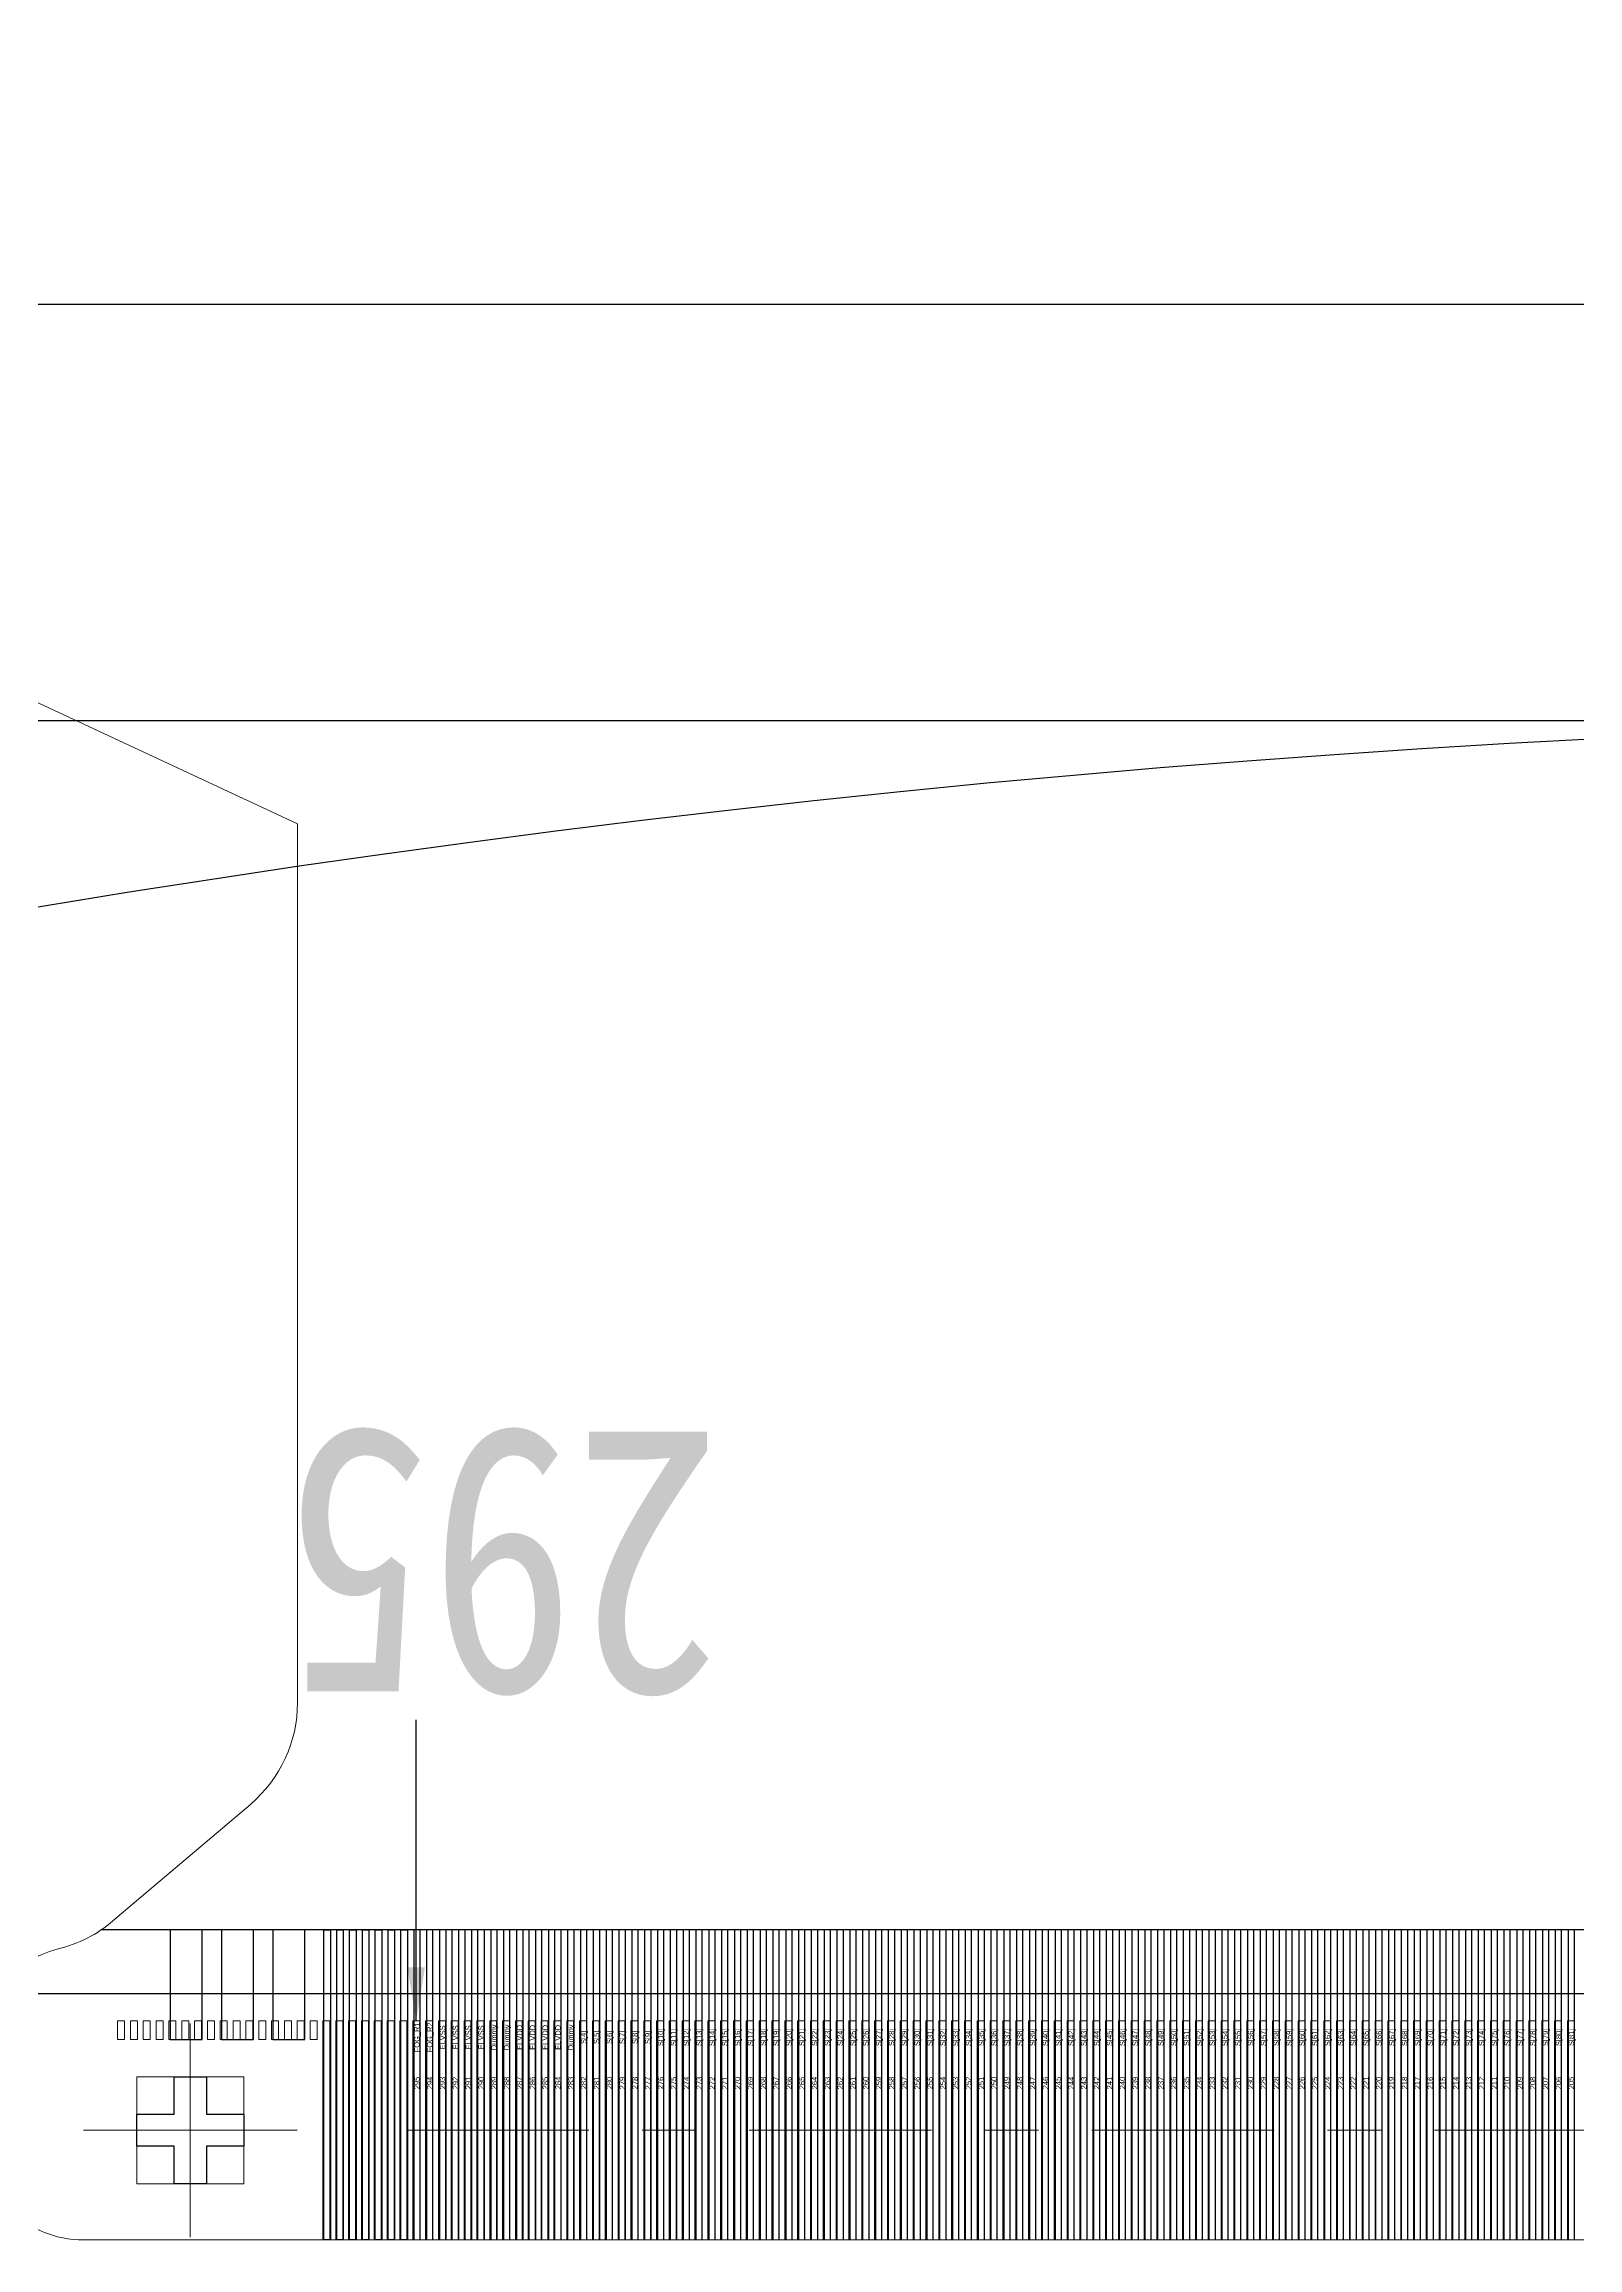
# Model space of a CAD drawing. Header units: inches. Extents: x 1586 to 1904, y -864 to -636.
# Drawn here: x 1638.84 to 1641.709, y -723.507 to -719.385 of the extents above; entities that cross this region are included whole.
import ezdxf
from ezdxf.enums import TextEntityAlignment as Align

# ---------------------------------------------------------------- set-up
doc = ezdxf.new("R2010")
doc.units = ezdxf.units.IN
doc.header["$LTSCALE"] = 0.909449
doc.header["$MEASUREMENT"] = 0
doc.header["$PDMODE"] = 3
doc.header["$PDSIZE"] = 0.3125
doc.linetypes.add('CENTER', pattern=[0.6, 0.375, -0.075, 0.075, -0.075])
doc.layers.get('0').update_dxf_attribs({"linetype": 'CONTINUOUS'})
doc.layers.get('Defpoints').update_dxf_attribs({"linetype": 'CONTINUOUS'})
for name, color, linetype in [('01 Copper', 3, 'CONTINUOUS'), ('06 Cutline', 4, 'CONTINUOUS'), ('07 Potting', 132, 'CONTINUOUS'), ('09 Center_line', 1, 'CONTINUOUS'), ('13 OL no.', 190, 'CONTINUOUS'), ('14 OL name', 220, 'CONTINUOUS'), ('DIM（标注）', 3, 'CONTINUOUS')]:
    doc.layers.add(name, color=color, linetype=linetype)
doc.layers.add('中心线', color=1, linetype='CENTER', lineweight=0)
doc.styles.add('CCN-1', font='', dxfattribs={"width": 0.85})
doc.styles.add('MBC_Arial_Font', font='arial.ttf')
doc.styles.get("Standard").update_dxf_attribs({"font": 'txt', "width": 0.8})
doc.styles.add('宋体', font='', dxfattribs={"width": 0.8})
doc.styles.get('CCN-1').set_extended_font_data('SimSun')
doc.styles.get('宋体').set_extended_font_data('SimSun')
doc.dimstyles.new('DIM-CCN', dxfattribs={"dimscale": 0.9, "dimtxt": 1.7, "dimasz": 1.8, "dimexe": 1.5, "dimexo": 0.5, "dimgap": 0.3, "dimtad": 1, "dimzin": 0, "dimdsep": 46, "dimtxsty": 'CCN-1', "dimblk": 'OPEN30', "dimcen": 0.05, "dimclrd": 256, "dimclre": 256, "dimclrt": 256, "dimadec": 0, "dimazin": 0, "dimtfac": 1, "dimtofl": 0, "dimtmove": 0, "dimatfit": 3, "dimldrblk": 'OPEN30', "dimfxl": 1, "dimtolj": 1, "dimtzin": 0, "dimlwd": -1, "dimlwe": -1, "dimarcsym": 0})
doc.dimstyles.new('ISO-25', dxfattribs={"dimtxt": 2.5, "dimasz": 2.5, "dimexe": 1.25, "dimexo": 0.625, "dimtad": 1, "dimtxsty": 'Standard', "dimcen": 2.5, "dimadec": 0, "dimazin": 0, "dimtfac": 1, "dimtmove": 0, "dimatfit": 3, "dimfxl": 1, "dimarcsym": 0})

# ---------------------------------------------------------------- blocks, each defined once
blk = doc.blocks.new('GVO3310')
at = {"color": 1}
blk.add_line((3755.7397, -505.9047), (3747.5082, -505.9047), dxfattribs=at)
at = {"layer": '01 Copper'}
for points in [[(3747.6967, -506.1097), (3747.6967, -505.9047), (3747.6367, -505.9047), (3747.6367, -506.1097)], [(3747.7927, -506.1097), (3747.7927, -505.9047), (3747.7327, -505.9047), (3747.7327, -506.1097)], [(3747.8886, -506.1097), (3747.8886, -505.9047), (3747.8287, -505.9047), (3747.8287, -506.1097)], [(3747.9246, -505.9047), (3747.9366, -505.9047), (3747.9366, -506.4847), (3747.9246, -506.4847)], [(3747.9486, -505.9047), (3747.9606, -505.9047), (3747.9606, -506.4847), (3747.9486, -506.4847)], [(3747.9726, -505.9047), (3747.9846, -505.9047), (3747.9846, -506.4847), (3747.9726, -506.4847)], [(3747.9966, -505.9047), (3748.0086, -505.9047), (3748.0086, -506.4847), (3747.9966, -506.4847)], [(3748.0206, -505.9047), (3748.0326, -505.9047), (3748.0326, -506.4847), (3748.0206, -506.4847)], [(3748.0446, -505.9047), (3748.0566, -505.9047), (3748.0566, -506.4847), (3748.0446, -506.4847)], [(3748.0686, -505.9047), (3748.0806, -505.9047), (3748.0806, -506.4847), (3748.0686, -506.4847)], [(3747.6446, -506.1797), (3747.7046, -506.1797), (3747.7046, -506.2497), (3747.7746, -506.2497), (3747.7746, -506.3097), (3747.7046, -506.3097), (3747.7046, -506.3797), (3747.6446, -506.3797), (3747.6446, -506.3097), (3747.5746, -506.3097), (3747.5746, -506.2497), (3747.6446, -506.2497)]]:
    blk.add_lwpolyline(points, close=True, dxfattribs=at)
for points in [[(3748.0925, -505.9047), (3748.0925, -506.4847)], [(3748.1045, -506.4847), (3748.1045, -505.9047)], [(3748.1165, -505.9047), (3748.1165, -506.4847)], [(3748.1285, -506.4847), (3748.1285, -505.9047)], [(3748.1405, -505.9047), (3748.1405, -506.4847)], [(3748.1525, -505.9047), (3748.1525, -506.4847)], [(3748.1645, -506.4847), (3748.1645, -505.9047)], [(3748.1765, -505.9047), (3748.1765, -506.4847)], [(3748.1885, -506.4847), (3748.1885, -505.9047)], [(3748.2005, -505.9047), (3748.2005, -506.4847)], [(3748.2125, -506.4847), (3748.2125, -505.9047)], [(3748.2245, -505.9047), (3748.2245, -506.4847)], [(3748.2365, -505.9047), (3748.2365, -506.4847)], [(3748.2485, -506.4847), (3748.2485, -505.9047)], [(3748.2605, -505.9047), (3748.2605, -506.4847)], [(3748.2725, -506.4847), (3748.2725, -505.9047)], [(3748.2845, -505.9047), (3748.2845, -506.4847)], [(3748.2965, -505.9047), (3748.2965, -506.4847)], [(3748.3085, -506.4847), (3748.3085, -505.9047)], [(3748.3205, -505.9047), (3748.3205, -506.4847)], [(3748.3324, -506.4847), (3748.3324, -505.9047)], [(3748.3444, -505.9047), (3748.3444, -506.4847)], [(3748.3564, -506.4847), (3748.3564, -505.9047)], [(3748.3684, -506.4847), (3748.3684, -505.9047)], [(3748.3804, -505.9047), (3748.3804, -506.4847)], [(3748.3924, -506.4847), (3748.3924, -505.9047)], [(3748.4044, -505.9047), (3748.4044, -506.4847)], [(3748.4164, -506.4847), (3748.4164, -505.9047)], [(3748.4284, -505.9047), (3748.4284, -506.4847)], [(3748.4404, -506.4847), (3748.4404, -505.9047)], [(3748.4524, -505.9047), (3748.4524, -506.4847)], [(3748.4644, -506.4847), (3748.4644, -505.9047)], [(3748.4764, -505.9047), (3748.4764, -506.4847)], [(3748.4884, -506.4847), (3748.4884, -505.9047)], [(3748.5004, -505.9047), (3748.5004, -506.4847)], [(3748.5124, -506.4847), (3748.5124, -505.9047)], [(3748.5244, -505.9047), (3748.5244, -506.4847)], [(3748.5364, -506.4847), (3748.5364, -505.9047)], [(3748.5484, -505.9047), (3748.5484, -506.4847)], [(3748.5604, -506.4847), (3748.5604, -505.9047)], [(3748.5724, -505.9047), (3748.5724, -506.4847)], [(3748.5844, -506.4847), (3748.5844, -505.9047)], [(3748.5963, -505.9047), (3748.5963, -506.4847)], [(3748.6083, -506.4847), (3748.6083, -505.9047)], [(3748.6203, -505.9047), (3748.6203, -506.4847)], [(3748.6323, -506.4847), (3748.6323, -505.9047)], [(3748.6443, -505.9047), (3748.6443, -506.4847)], [(3748.6563, -506.4847), (3748.6563, -505.9047)], [(3748.6683, -505.9047), (3748.6683, -506.4847)], [(3748.6803, -506.4847), (3748.6803, -505.9047)], [(3748.6923, -505.9047), (3748.6923, -506.4847)], [(3748.7043, -506.4847), (3748.7043, -505.9047)], [(3748.7163, -505.9047), (3748.7163, -506.4847)], [(3748.7283, -506.4847), (3748.7283, -505.9047)], [(3748.7403, -505.9047), (3748.7403, -506.4847)], [(3748.7523, -506.4847), (3748.7523, -505.9047)], [(3748.7643, -505.9047), (3748.7643, -506.4847)], [(3748.7763, -506.4847), (3748.7763, -505.9047)], [(3748.7883, -505.9047), (3748.7883, -506.4847)], [(3748.8003, -506.4847), (3748.8003, -505.9047)], [(3748.8123, -505.9047), (3748.8123, -506.4847)], [(3748.8243, -506.4847), (3748.8243, -505.9047)], [(3748.8362, -505.9047), (3748.8362, -506.4847)], [(3748.8482, -506.4847), (3748.8482, -505.9047)], [(3748.8602, -505.9047), (3748.8602, -506.4847)], [(3748.8722, -506.4847), (3748.8722, -505.9047)], [(3748.8842, -505.9047), (3748.8842, -506.4847)], [(3748.8962, -506.4847), (3748.8962, -505.9047)], [(3748.9082, -505.9047), (3748.9082, -506.4847)], [(3748.9202, -506.4847), (3748.9202, -505.9047)], [(3748.9322, -505.9047), (3748.9322, -506.4847)], [(3748.9442, -506.4847), (3748.9442, -505.9047)], [(3748.9562, -505.9047), (3748.9562, -506.4847)], [(3748.9682, -506.4847), (3748.9682, -505.9047)], [(3748.9802, -505.9047), (3748.9802, -506.4847)], [(3748.9922, -506.4847), (3748.9922, -505.9047)], [(3749.0042, -505.9047), (3749.0042, -506.4847)], [(3749.0162, -506.4847), (3749.0162, -505.9047)], [(3749.0282, -505.9047), (3749.0282, -506.4847)], [(3749.0402, -506.4847), (3749.0402, -505.9047)], [(3749.0522, -505.9047), (3749.0522, -506.4847)], [(3749.0642, -506.4847), (3749.0642, -505.9047)], [(3749.0762, -505.9047), (3749.0762, -506.4847)], [(3749.0882, -506.4847), (3749.0882, -505.9047)], [(3749.1001, -505.9047), (3749.1001, -506.4847)], [(3749.1121, -506.4847), (3749.1121, -505.9047)], [(3749.1241, -505.9047), (3749.1241, -506.4847)], [(3749.1361, -506.4847), (3749.1361, -505.9047)], [(3749.1481, -505.9047), (3749.1481, -506.4847)], [(3749.1601, -506.4847), (3749.1601, -505.9047)], [(3749.1721, -505.9047), (3749.1721, -506.4847)], [(3749.1841, -506.4847), (3749.1841, -505.9047)], [(3749.1961, -505.9047), (3749.1961, -506.4847)], [(3749.2081, -506.4847), (3749.2081, -505.9047)], [(3749.2201, -505.9047), (3749.2201, -506.4847)], [(3749.2321, -506.4847), (3749.2321, -505.9047)], [(3749.2441, -505.9047), (3749.2441, -506.4847)], [(3749.2561, -506.4847), (3749.2561, -505.9047)], [(3749.2681, -505.9047), (3749.2681, -506.4847)], [(3749.2801, -506.4847), (3749.2801, -505.9047)], [(3749.2921, -505.9047), (3749.2921, -506.4847)], [(3749.3041, -506.4847), (3749.3041, -505.9047)], [(3749.3161, -505.9047), (3749.3161, -506.4847)], [(3749.3281, -506.4847), (3749.3281, -505.9047)], [(3749.34, -505.9047), (3749.34, -506.4847)], [(3749.352, -506.4847), (3749.352, -505.9047)], [(3749.364, -505.9047), (3749.364, -506.4847)], [(3749.376, -506.4847), (3749.376, -505.9047)], [(3749.388, -505.9047), (3749.388, -506.4847)], [(3749.4, -506.4847), (3749.4, -505.9047)], [(3749.412, -505.9047), (3749.412, -506.4847)], [(3749.424, -506.4847), (3749.424, -505.9047)], [(3749.436, -505.9047), (3749.436, -506.4847)], [(3749.448, -506.4847), (3749.448, -505.9047)], [(3749.46, -505.9047), (3749.46, -506.4847)], [(3749.472, -506.4847), (3749.472, -505.9047)], [(3749.484, -505.9047), (3749.484, -506.4847)], [(3749.496, -506.4847), (3749.496, -505.9047)], [(3749.508, -505.9047), (3749.508, -506.4847)], [(3749.52, -506.4847), (3749.52, -505.9047)], [(3749.532, -505.9047), (3749.532, -506.4847)], [(3749.544, -506.4847), (3749.544, -505.9047)], [(3749.556, -505.9047), (3749.556, -506.4847)], [(3749.568, -506.4847), (3749.568, -505.9047)], [(3749.58, -505.9047), (3749.58, -506.4847)], [(3749.592, -506.4847), (3749.592, -505.9047)], [(3749.6039, -505.9047), (3749.6039, -506.4847)], [(3749.6159, -506.4847), (3749.6159, -505.9047)], [(3749.6279, -505.9047), (3749.6279, -506.4847)], [(3749.6399, -506.4847), (3749.6399, -505.9047)], [(3749.6519, -505.9047), (3749.6519, -506.4847)], [(3749.6639, -506.4847), (3749.6639, -505.9047)], [(3749.6759, -505.9047), (3749.6759, -506.4847)], [(3749.6879, -506.4847), (3749.6879, -505.9047)], [(3749.6999, -505.9047), (3749.6999, -506.4847)], [(3749.7119, -506.4847), (3749.7119, -505.9047)], [(3749.7239, -505.9047), (3749.7239, -506.4847)], [(3749.7359, -506.4847), (3749.7359, -505.9047)], [(3749.7479, -505.9047), (3749.7479, -506.4847)], [(3749.7599, -506.4847), (3749.7599, -505.9047)], [(3749.7719, -505.9047), (3749.7719, -506.4847)], [(3749.7839, -506.4847), (3749.7839, -505.9047)], [(3749.7959, -505.9047), (3749.7959, -506.4847)], [(3749.8079, -506.4847), (3749.8079, -505.9047)], [(3749.8199, -505.9047), (3749.8199, -506.4847)], [(3749.8319, -506.4847), (3749.8319, -505.9047)], [(3749.8438, -505.9047), (3749.8438, -506.4847)], [(3749.8558, -506.4847), (3749.8558, -505.9047)], [(3749.8678, -505.9047), (3749.8678, -506.4847)], [(3749.8798, -506.4847), (3749.8798, -505.9047)], [(3749.8918, -505.9047), (3749.8918, -506.4847)], [(3749.9038, -506.4847), (3749.9038, -505.9047)], [(3749.9158, -505.9047), (3749.9158, -506.4847)], [(3749.9278, -506.4847), (3749.9278, -505.9047)], [(3749.9398, -505.9047), (3749.9398, -506.4847)], [(3749.9518, -506.4847), (3749.9518, -505.9047)], [(3749.9638, -505.9047), (3749.9638, -506.4847)], [(3749.9758, -506.4847), (3749.9758, -505.9047)], [(3749.9878, -505.9047), (3749.9878, -506.4847)], [(3749.9998, -506.4847), (3749.9998, -505.9047)], [(3750.0118, -505.9047), (3750.0118, -506.4847)], [(3750.0238, -506.4847), (3750.0238, -505.9047)], [(3750.0358, -505.9047), (3750.0358, -506.4847)], [(3750.0478, -506.4847), (3750.0478, -505.9047)], [(3750.0598, -505.9047), (3750.0598, -506.4847)], [(3750.0718, -506.4847), (3750.0718, -505.9047)], [(3750.0837, -505.9047), (3750.0837, -506.4847)], [(3750.0957, -506.4847), (3750.0957, -505.9047)], [(3750.1077, -505.9047), (3750.1077, -506.4847)], [(3750.1197, -506.4847), (3750.1197, -505.9047)], [(3750.1317, -505.9047), (3750.1317, -506.4847)], [(3750.1437, -506.4847), (3750.1437, -505.9047)], [(3750.1557, -505.9047), (3750.1557, -506.4847)], [(3750.1677, -506.4847), (3750.1677, -505.9047)], [(3750.1797, -505.9047), (3750.1797, -506.4847)], [(3750.1917, -506.4847), (3750.1917, -505.9047)], [(3750.2037, -505.9047), (3750.2037, -506.4847)], [(3750.2157, -506.4847), (3750.2157, -505.9047)], [(3750.2277, -505.9047), (3750.2277, -506.4847)], [(3750.2397, -506.4847), (3750.2397, -505.9047)], [(3750.2517, -505.9047), (3750.2517, -506.4847)], [(3750.2637, -506.4847), (3750.2637, -505.9047)]]:
    blk.add_lwpolyline(points, dxfattribs=at)
at = {"layer": '06 Cutline', "lineweight": 0}
for points in [[(3757.7364, -502.7353), (3755.3751, -503.8364), (3755.3751, -505.492, 0.226485), (3755.468, -505.6864), (3755.7212, -505.8911, 0.112553), (3755.821, -505.94, -0.347906), (3755.9751, -506.1347), (3755.9751, -506.2847, -0.414214), (3755.7751, -506.4847), (3747.4751, -506.4847, -0.414214), (3747.2751, -506.2847)], [(3747.2751, -506.1347, -0.345535), (3747.4276, -505.9404, 0.116429), (3747.5299, -505.8882), (3747.7869, -505.6702, 0.220246), (3747.8751, -505.4795), (3747.8751, -503.8364), (3745.5138, -502.7353, -0.291473)]]:
    blk.add_lwpolyline(points, format="xyb", dxfattribs=at)
at = {"layer": '07 Potting'}
blk.add_lwpolyline([(3746.9251, -499.4948), (3756.3251, -499.4948, -0.414214), (3756.5251, -499.6948), (3756.5251, -502.6648, -0.414214), (3756.3251, -502.8648), (3746.9251, -502.8648, -0.414214), (3746.7251, -502.6648), (3746.7251, -499.6948, -0.414214)], format="xyb", close=True, dxfattribs=at)
at = {"layer": '09 Center_line', "linetype": 'Continuous', "lineweight": 0, "ltscale": 0.1}
for p, q in [((3747.6746, -506.4174), (3747.6746, -506.142)), ((3747.5529, -506.2797), (3747.7964, -506.2797))]:
    blk.add_line(p, q, dxfattribs=at)
at = {"layer": '13 OL no.', "style": 'MBC_Arial_Font'}
for s, p in [('295', (3748.0985, -506.1913)), ('294', (3748.1225, -506.1913)), ('293', (3748.1465, -506.1913)), ('292', (3748.1705, -506.1913)), ('291', (3748.1945, -506.1913)), ('290', (3748.2185, -506.1913)), ('289', (3748.2425, -506.1913)), ('288', (3748.2665, -506.1913)), ('287', (3748.2905, -506.1913)), ('286', (3748.3145, -506.1913)), ('285', (3748.3384, -506.1913)), ('284', (3748.3624, -506.1913)), ('283', (3748.3864, -506.1913)), ('282', (3748.4104, -506.1913)), ('281', (3748.4344, -506.1913)), ('280', (3748.4584, -506.1913)), ('279', (3748.4824, -506.1913)), ('278', (3748.5064, -506.1913)), ('277', (3748.5304, -506.1913)), ('276', (3748.5544, -506.1913)), ('275', (3748.5784, -506.1913)), ('274', (3748.6023, -506.1913)), ('273', (3748.6263, -506.1913)), ('272', (3748.6503, -506.1913)), ('271', (3748.6743, -506.1913)), ('270', (3748.6983, -506.1913)), ('269', (3748.7223, -506.1913)), ('268', (3748.7463, -506.1913)), ('267', (3748.7703, -506.1913)), ('266', (3748.7943, -506.1913)), ('265', (3748.8183, -506.1913)), ('264', (3748.8422, -506.1913)), ('263', (3748.8662, -506.1913)), ('262', (3748.8902, -506.1913)), ('261', (3748.9142, -506.1913)), ('260', (3748.9382, -506.1913)), ('259', (3748.9622, -506.1913)), ('258', (3748.9862, -506.1913)), ('257', (3749.0102, -506.1913)), ('256', (3749.0342, -506.1913)), ('255', (3749.0582, -506.1913)), ('254', (3749.0822, -506.1913)), ('253', (3749.1061, -506.1913)), ('252', (3749.1301, -506.1913)), ('251', (3749.1541, -506.1913)), ('250', (3749.1781, -506.1913)), ('249', (3749.2021, -506.1913)), ('248', (3749.2261, -506.1913)), ('247', (3749.2501, -506.1913)), ('246', (3749.2741, -506.1913)), ('245', (3749.2981, -506.1913)), ('244', (3749.3221, -506.1913)), ('243', (3749.346, -506.1913)), ('242', (3749.37, -506.1913)), ('241', (3749.394, -506.1913)), ('240', (3749.418, -506.1913)), ('239', (3749.442, -506.1913)), ('238', (3749.466, -506.1913)), ('237', (3749.49, -506.1913)), ('236', (3749.514, -506.1913)), ('235', (3749.538, -506.1913)), ('234', (3749.562, -506.1913)), ('233', (3749.586, -506.1913)), ('232', (3749.6099, -506.1913)), ('231', (3749.6339, -506.1913)), ('230', (3749.6579, -506.1913)), ('229', (3749.6819, -506.1913)), ('228', (3749.7059, -506.1913)), ('227', (3749.7299, -506.1913)), ('226', (3749.7539, -506.1913)), ('225', (3749.7779, -506.1913)), ('224', (3749.8019, -506.1913)), ('223', (3749.8259, -506.1913)), ('222', (3749.8498, -506.1913)), ('221', (3749.8738, -506.1913)), ('220', (3749.8978, -506.1913)), ('219', (3749.9218, -506.1913)), ('218', (3749.9458, -506.1913)), ('217', (3749.9698, -506.1913)), ('216', (3749.9938, -506.1913)), ('215', (3750.0178, -506.1913)), ('214', (3750.0418, -506.1913)), ('213', (3750.0658, -506.1913)), ('212', (3750.0897, -506.1913)), ('211', (3750.1137, -506.1913)), ('210', (3750.1377, -506.1913)), ('209', (3750.1617, -506.1913)), ('208', (3750.1857, -506.1913)), ('207', (3750.2097, -506.1913)), ('206', (3750.2337, -506.1913)), ('205', (3750.2577, -506.1913))]:
    blk.add_text(s, height=0.01, rotation=90, dxfattribs=at).set_placement(p, align=Align.MIDDLE_CENTER)
at = {"layer": '14 OL name', "style": 'MBC_Arial_Font'}
for s, p in [('FOG_R1', (3748.0985, -506.1059)), ('FOG_R2', (3748.1225, -506.1059)), ('ELVSS', (3748.1465, -506.1059)), ('ELVSS', (3748.1705, -506.1059)), ('ELVSS', (3748.1945, -506.1059)), ('ELVSS', (3748.2185, -506.1059)), ('Dummy', (3748.2425, -506.1059)), ('Dummy', (3748.2665, -506.1059)), ('ELVDD', (3748.2905, -506.1059)), ('ELVDD', (3748.3145, -506.1059)), ('ELVDD', (3748.3384, -506.1059)), ('ELVDD', (3748.3624, -506.1059)), ('Dummy', (3748.3864, -506.1059)), ('S[4]', (3748.4104, -506.1059)), ('S[5]', (3748.4344, -506.1059)), ('S[6]', (3748.4584, -506.1059)), ('S[7]', (3748.4824, -506.1059)), ('S[8]', (3748.5064, -506.1059)), ('S[9]', (3748.5304, -506.1059)), ('S[10]', (3748.5544, -506.1059)), ('S[11]', (3748.5784, -506.1059)), ('S[12]', (3748.6023, -506.1059)), ('S[13]', (3748.6263, -506.1059)), ('S[14]', (3748.6503, -506.1059)), ('S[15]', (3748.6743, -506.1059)), ('S[16]', (3748.6983, -506.1059)), ('S[17]', (3748.7223, -506.1059)), ('S[18]', (3748.7463, -506.1059)), ('S[19]', (3748.7703, -506.1059)), ('S[20]', (3748.7943, -506.1059)), ('S[21]', (3748.8183, -506.1059)), ('S[22]', (3748.8422, -506.1059)), ('S[23]', (3748.8662, -506.1059)), ('S[24]', (3748.8902, -506.1059)), ('S[25]', (3748.9142, -506.1059)), ('S[26]', (3748.9382, -506.1059)), ('S[27]', (3748.9622, -506.1059)), ('S[28]', (3748.9862, -506.1059)), ('S[29]', (3749.0102, -506.1059)), ('S[30]', (3749.0342, -506.1059)), ('S[31]', (3749.0582, -506.1059)), ('S[32]', (3749.0822, -506.1059)), ('S[33]', (3749.1061, -506.1059)), ('S[34]', (3749.1301, -506.1059)), ('S[35]', (3749.1541, -506.1059)), ('S[36]', (3749.1781, -506.1059)), ('S[37]', (3749.2021, -506.1059)), ('S[38]', (3749.2261, -506.1059)), ('S[39]', (3749.2501, -506.1059)), ('S[40]', (3749.2741, -506.1059)), ('S[41]', (3749.2981, -506.1059)), ('S[42]', (3749.3221, -506.1059)), ('S[43]', (3749.346, -506.1059)), ('S[44]', (3749.37, -506.1059)), ('S[45]', (3749.394, -506.1059)), ('S[46]', (3749.418, -506.1059)), ('S[47]', (3749.442, -506.1059)), ('S[48]', (3749.466, -506.1059)), ('S[49]', (3749.49, -506.1059)), ('S[50]', (3749.514, -506.1059)), ('S[51]', (3749.538, -506.1059)), ('S[52]', (3749.562, -506.1059)), ('S[53]', (3749.586, -506.1059)), ('S[54]', (3749.6099, -506.1059)), ('S[55]', (3749.6339, -506.1059)), ('S[56]', (3749.6579, -506.1059)), ('S[57]', (3749.6819, -506.1059)), ('S[58]', (3749.7059, -506.1059)), ('S[59]', (3749.7299, -506.1059)), ('S[60]', (3749.7539, -506.1059)), ('S[61]', (3749.7779, -506.1059)), ('S[62]', (3749.8019, -506.1059)), ('S[63]', (3749.8259, -506.1059)), ('S[64]', (3749.8498, -506.1059)), ('S[65]', (3749.8738, -506.1059)), ('S[66]', (3749.8978, -506.1059)), ('S[67]', (3749.9218, -506.1059)), ('S[68]', (3749.9458, -506.1059)), ('S[69]', (3749.9698, -506.1059)), ('S[70]', (3749.9938, -506.1059)), ('S[71]', (3750.0178, -506.1059)), ('S[72]', (3750.0418, -506.1059)), ('S[73]', (3750.0658, -506.1059)), ('S[74]', (3750.0897, -506.1059)), ('S[75]', (3750.1137, -506.1059)), ('S[76]', (3750.1377, -506.1059)), ('S[77]', (3750.1617, -506.1059)), ('S[78]', (3750.1857, -506.1059)), ('S[79]', (3750.2097, -506.1059)), ('S[80]', (3750.2337, -506.1059)), ('S[81]', (3750.2577, -506.1059))]:
    blk.add_text(s, height=0.01, rotation=90, dxfattribs=at).set_placement(p, align=Align.MIDDLE_CENTER)
blk = doc.blocks.new('SDFD')
at = {"color": 4, "ltscale": 0.1}
blk.add_circle((972.6448, -665.1598), 25.65, dxfattribs=at)
blk = doc.blocks.new('*D338')
at = {"layer": 'Defpoints', "color": 0}
for p in [(1643.0644, -720.6506), (1606.7389, -771.9506), (1643.0644, -771.9506)]:
    blk.add_point(p, dxfattribs=at)
at = {"layer": 'DIM（标注）'}
for p, q in [((1642.6144, -720.6506), (1605.8389, -720.6506)), ((1606.7389, -722.9006), (1606.7389, -769.7006)), ((1642.6144, -771.9506), (1605.8389, -771.9506))]:
    blk.add_line(p, q, dxfattribs=at)
for points in [[(1606.3639, -722.9006), (1607.1139, -722.9006), (1606.7389, -720.6506)], [(1606.3639, -769.7006), (1607.1139, -769.7006), (1606.7389, -771.9506)]]:
    blk.add_solid(points, dxfattribs=at)
at = {"layer": 'DIM（标注）', "insert": (1605.2559, -746.3006), "char_height": 2.25, "attachment_point": 5, "rotation": 90, "style": '宋体'}
blk.add_mtext('\\A1;*51.30±0.05', dxfattribs=at)
blk = doc.blocks.new('_Open30')
at = {"color": 0, "linetype": 'ByBlock', "lineweight": -2}
for p, q in [((-1, 0.2679), (0, 0)), ((0, 0), (-1, -0.2679)), ((0, 0), (-1, 0))]:
    blk.add_line(p, q, dxfattribs=at)

msp = doc.modelspace()

# ---------------------------------------------------------------- linework, layer by layer
at = {"color": 3}
msp.add_lwpolyline([(1652.1311, -767.3998, 0.618371), (1654.4844, -726.3766), (1649.8041, -723.694, 0.130855), (1647.3177, -723.0319), (1643.0644, -723.0319), (1638.8112, -723.0319, 0.130855), (1636.3248, -723.694), (1631.6445, -726.3766, 0.618371), (1633.9977, -767.3998), (1637.659, -768.9731, 0.101815), (1639.633, -769.3793), (1646.4959, -769.3793, 0.101815), (1648.4699, -768.9731)], format="xyb", close=True, dxfattribs=at)
at = {"color": 3, "lineweight": 0}
for points in [[(1638.9779, -723.1169), (1638.9909, -723.1169), (1638.9909, -723.0819), (1638.9779, -723.0819)], [(1639.0019, -723.1169), (1639.0149, -723.1169), (1639.0149, -723.0819), (1639.0019, -723.0819)], [(1639.0259, -723.1169), (1639.0389, -723.1169), (1639.0389, -723.0819), (1639.0259, -723.0819)], [(1639.0499, -723.1169), (1639.0629, -723.1169), (1639.0629, -723.0819), (1639.0499, -723.0819)], [(1639.0739, -723.1169), (1639.0869, -723.1169), (1639.0869, -723.0819), (1639.0739, -723.0819)], [(1639.0979, -723.1169), (1639.1109, -723.1169), (1639.1109, -723.0819), (1639.0979, -723.0819)], [(1639.1219, -723.1169), (1639.1349, -723.1169), (1639.1349, -723.0819), (1639.1219, -723.0819)], [(1639.1459, -723.1169), (1639.1589, -723.1169), (1639.1589, -723.0819), (1639.1459, -723.0819)], [(1639.1699, -723.1169), (1639.1829, -723.1169), (1639.1829, -723.0819), (1639.1699, -723.0819)], [(1639.1939, -723.1169), (1639.2069, -723.1169), (1639.2069, -723.0819), (1639.1939, -723.0819)], [(1639.2179, -723.1169), (1639.2309, -723.1169), (1639.2309, -723.0819), (1639.2179, -723.0819)], [(1639.2419, -723.1169), (1639.2549, -723.1169), (1639.2549, -723.0819), (1639.2419, -723.0819)], [(1639.2659, -723.1169), (1639.2789, -723.1169), (1639.2789, -723.0819), (1639.2659, -723.0819)], [(1639.2899, -723.1169), (1639.3029, -723.1169), (1639.3029, -723.0819), (1639.2899, -723.0819)], [(1639.3139, -723.1169), (1639.3269, -723.1169), (1639.3269, -723.0819), (1639.3139, -723.0819)], [(1639.3379, -723.1169), (1639.3509, -723.1169), (1639.3509, -723.0819), (1639.3379, -723.0819)], [(1639.3619, -723.4919), (1639.3749, -723.4919), (1639.3749, -723.0819), (1639.3619, -723.0819)], [(1639.3859, -723.4919), (1639.3989, -723.4919), (1639.3989, -723.0819), (1639.3859, -723.0819)], [(1639.4099, -723.4919), (1639.4229, -723.4919), (1639.4229, -723.0819), (1639.4099, -723.0819)], [(1639.4339, -723.4919), (1639.4469, -723.4919), (1639.4469, -723.0819), (1639.4339, -723.0819)], [(1639.4579, -723.4919), (1639.4709, -723.4919), (1639.4709, -723.0819), (1639.4579, -723.0819)], [(1639.4819, -723.4919), (1639.4949, -723.4919), (1639.4949, -723.0819), (1639.4819, -723.0819)], [(1639.5059, -723.4919), (1639.5189, -723.4919), (1639.5189, -723.0819), (1639.5059, -723.0819)]]:
    msp.add_lwpolyline(points, close=True, dxfattribs=at)
at = {"lineweight": 0}
for points in [[(1639.5429, -723.4919), (1639.5299, -723.4919), (1639.5299, -723.0819), (1639.5429, -723.0819)], [(1639.5669, -723.4919), (1639.5539, -723.4919), (1639.5539, -723.0819), (1639.5669, -723.0819)], [(1639.5909, -723.4919), (1639.5779, -723.4919), (1639.5779, -723.0819), (1639.5909, -723.0819)], [(1639.6149, -723.4919), (1639.6019, -723.4919), (1639.6019, -723.0819), (1639.6149, -723.0819)], [(1639.6389, -723.4919), (1639.6259, -723.4919), (1639.6259, -723.0819), (1639.6389, -723.0819)], [(1639.6629, -723.4919), (1639.6499, -723.4919), (1639.6499, -723.0819), (1639.6629, -723.0819)], [(1639.6869, -723.4919), (1639.6739, -723.4919), (1639.6739, -723.0819), (1639.6869, -723.0819)], [(1639.7109, -723.4919), (1639.6979, -723.4919), (1639.6979, -723.0819), (1639.7109, -723.0819)], [(1639.7349, -723.4919), (1639.7219, -723.4919), (1639.7219, -723.0819), (1639.7349, -723.0819)], [(1639.7589, -723.4919), (1639.7459, -723.4919), (1639.7459, -723.0819), (1639.7589, -723.0819)], [(1639.7829, -723.4919), (1639.7699, -723.4919), (1639.7699, -723.0819), (1639.7829, -723.0819)], [(1639.8069, -723.4919), (1639.7939, -723.4919), (1639.7939, -723.0819), (1639.8069, -723.0819)], [(1639.8309, -723.4919), (1639.8179, -723.4919), (1639.8179, -723.0819), (1639.8309, -723.0819)], [(1639.8549, -723.4919), (1639.8419, -723.4919), (1639.8419, -723.0819), (1639.8549, -723.0819)], [(1639.8789, -723.4919), (1639.8659, -723.4919), (1639.8659, -723.0819), (1639.8789, -723.0819)], [(1639.9029, -723.4919), (1639.8899, -723.4919), (1639.8899, -723.0819), (1639.9029, -723.0819)], [(1639.9269, -723.4919), (1639.9139, -723.4919), (1639.9139, -723.0819), (1639.9269, -723.0819)], [(1639.9509, -723.4919), (1639.9379, -723.4919), (1639.9379, -723.0819), (1639.9509, -723.0819)], [(1639.9749, -723.4919), (1639.9619, -723.4919), (1639.9619, -723.0819), (1639.9749, -723.0819)], [(1639.9989, -723.4919), (1639.9859, -723.4919), (1639.9859, -723.0819), (1639.9989, -723.0819)], [(1640.0229, -723.4919), (1640.0099, -723.4919), (1640.0099, -723.0819), (1640.0229, -723.0819)], [(1640.0469, -723.4919), (1640.0339, -723.4919), (1640.0339, -723.0819), (1640.0469, -723.0819)], [(1640.0709, -723.4919), (1640.0579, -723.4919), (1640.0579, -723.0819), (1640.0709, -723.0819)], [(1640.0949, -723.4919), (1640.0819, -723.4919), (1640.0819, -723.0819), (1640.0949, -723.0819)], [(1640.1189, -723.4919), (1640.1059, -723.4919), (1640.1059, -723.0819), (1640.1189, -723.0819)], [(1640.1429, -723.4919), (1640.1299, -723.4919), (1640.1299, -723.0819), (1640.1429, -723.0819)], [(1640.1669, -723.4919), (1640.1539, -723.4919), (1640.1539, -723.0819), (1640.1669, -723.0819)], [(1640.1909, -723.4919), (1640.1779, -723.4919), (1640.1779, -723.0819), (1640.1909, -723.0819)], [(1640.2149, -723.4919), (1640.2019, -723.4919), (1640.2019, -723.0819), (1640.2149, -723.0819)], [(1640.2389, -723.4919), (1640.2259, -723.4919), (1640.2259, -723.0819), (1640.2389, -723.0819)], [(1640.2629, -723.4919), (1640.2499, -723.4919), (1640.2499, -723.0819), (1640.2629, -723.0819)], [(1640.2869, -723.4919), (1640.2739, -723.4919), (1640.2739, -723.0819), (1640.2869, -723.0819)], [(1640.3109, -723.4919), (1640.2979, -723.4919), (1640.2979, -723.0819), (1640.3109, -723.0819)], [(1640.3349, -723.4919), (1640.3219, -723.4919), (1640.3219, -723.0819), (1640.3349, -723.0819)], [(1640.3589, -723.4919), (1640.3459, -723.4919), (1640.3459, -723.0819), (1640.3589, -723.0819)], [(1640.3829, -723.4919), (1640.3699, -723.4919), (1640.3699, -723.0819), (1640.3829, -723.0819)], [(1640.4069, -723.4919), (1640.3939, -723.4919), (1640.3939, -723.0819), (1640.4069, -723.0819)], [(1640.4309, -723.4919), (1640.4179, -723.4919), (1640.4179, -723.0819), (1640.4309, -723.0819)], [(1640.4549, -723.4919), (1640.4419, -723.4919), (1640.4419, -723.0819), (1640.4549, -723.0819)], [(1640.4789, -723.4919), (1640.4659, -723.4919), (1640.4659, -723.0819), (1640.4789, -723.0819)], [(1640.5029, -723.4919), (1640.4899, -723.4919), (1640.4899, -723.0819), (1640.5029, -723.0819)], [(1640.5269, -723.4919), (1640.5139, -723.4919), (1640.5139, -723.0819), (1640.5269, -723.0819)], [(1640.5509, -723.4919), (1640.5379, -723.4919), (1640.5379, -723.0819), (1640.5509, -723.0819)], [(1640.5749, -723.4919), (1640.5619, -723.4919), (1640.5619, -723.0819), (1640.5749, -723.0819)], [(1640.5989, -723.4919), (1640.5859, -723.4919), (1640.5859, -723.0819), (1640.5989, -723.0819)], [(1640.6229, -723.4919), (1640.6099, -723.4919), (1640.6099, -723.0819), (1640.6229, -723.0819)], [(1640.6469, -723.4919), (1640.6339, -723.4919), (1640.6339, -723.0819), (1640.6469, -723.0819)], [(1640.6709, -723.4919), (1640.6579, -723.4919), (1640.6579, -723.0819), (1640.6709, -723.0819)], [(1640.6949, -723.4919), (1640.6819, -723.4919), (1640.6819, -723.0819), (1640.6949, -723.0819)], [(1640.7189, -723.4919), (1640.7059, -723.4919), (1640.7059, -723.0819), (1640.7189, -723.0819)], [(1640.7429, -723.4919), (1640.7299, -723.4919), (1640.7299, -723.0819), (1640.7429, -723.0819)], [(1640.7669, -723.4919), (1640.7539, -723.4919), (1640.7539, -723.0819), (1640.7669, -723.0819)], [(1640.7909, -723.4919), (1640.7779, -723.4919), (1640.7779, -723.0819), (1640.7909, -723.0819)], [(1640.8149, -723.4919), (1640.8019, -723.4919), (1640.8019, -723.0819), (1640.8149, -723.0819)], [(1640.8389, -723.4919), (1640.8259, -723.4919), (1640.8259, -723.0819), (1640.8389, -723.0819)], [(1640.8629, -723.4919), (1640.8499, -723.4919), (1640.8499, -723.0819), (1640.8629, -723.0819)], [(1640.8869, -723.4919), (1640.8739, -723.4919), (1640.8739, -723.0819), (1640.8869, -723.0819)], [(1640.9109, -723.4919), (1640.8979, -723.4919), (1640.8979, -723.0819), (1640.9109, -723.0819)], [(1640.9349, -723.4919), (1640.9219, -723.4919), (1640.9219, -723.0819), (1640.9349, -723.0819)], [(1640.9589, -723.4919), (1640.9459, -723.4919), (1640.9459, -723.0819), (1640.9589, -723.0819)], [(1640.9829, -723.4919), (1640.9699, -723.4919), (1640.9699, -723.0819), (1640.9829, -723.0819)], [(1641.0069, -723.4919), (1640.9939, -723.4919), (1640.9939, -723.0819), (1641.0069, -723.0819)], [(1641.0309, -723.4919), (1641.0179, -723.4919), (1641.0179, -723.0819), (1641.0309, -723.0819)], [(1641.0549, -723.4919), (1641.0419, -723.4919), (1641.0419, -723.0819), (1641.0549, -723.0819)], [(1641.0789, -723.4919), (1641.0659, -723.4919), (1641.0659, -723.0819), (1641.0789, -723.0819)], [(1641.1029, -723.4919), (1641.0899, -723.4919), (1641.0899, -723.0819), (1641.1029, -723.0819)], [(1641.1269, -723.4919), (1641.1139, -723.4919), (1641.1139, -723.0819), (1641.1269, -723.0819)], [(1641.1509, -723.4919), (1641.1379, -723.4919), (1641.1379, -723.0819), (1641.1509, -723.0819)], [(1641.1749, -723.4919), (1641.1619, -723.4919), (1641.1619, -723.0819), (1641.1749, -723.0819)], [(1641.1989, -723.4919), (1641.1859, -723.4919), (1641.1859, -723.0819), (1641.1989, -723.0819)], [(1641.2229, -723.4919), (1641.2099, -723.4919), (1641.2099, -723.0819), (1641.2229, -723.0819)], [(1641.2469, -723.4919), (1641.2339, -723.4919), (1641.2339, -723.0819), (1641.2469, -723.0819)], [(1641.2709, -723.4919), (1641.2579, -723.4919), (1641.2579, -723.0819), (1641.2709, -723.0819)], [(1641.2949, -723.4919), (1641.2819, -723.4919), (1641.2819, -723.0819), (1641.2949, -723.0819)], [(1641.3189, -723.4919), (1641.3059, -723.4919), (1641.3059, -723.0819), (1641.3189, -723.0819)], [(1641.3429, -723.4919), (1641.3299, -723.4919), (1641.3299, -723.0819), (1641.3429, -723.0819)], [(1641.3669, -723.4919), (1641.3539, -723.4919), (1641.3539, -723.0819), (1641.3669, -723.0819)], [(1641.3909, -723.4919), (1641.3779, -723.4919), (1641.3779, -723.0819), (1641.3909, -723.0819)], [(1641.4149, -723.4919), (1641.4019, -723.4919), (1641.4019, -723.0819), (1641.4149, -723.0819)], [(1641.4389, -723.4919), (1641.4259, -723.4919), (1641.4259, -723.0819), (1641.4389, -723.0819)], [(1641.4629, -723.4919), (1641.4499, -723.4919), (1641.4499, -723.0819), (1641.4629, -723.0819)], [(1641.4869, -723.4919), (1641.4739, -723.4919), (1641.4739, -723.0819), (1641.4869, -723.0819)], [(1641.5109, -723.4919), (1641.4979, -723.4919), (1641.4979, -723.0819), (1641.5109, -723.0819)], [(1641.5349, -723.4919), (1641.5219, -723.4919), (1641.5219, -723.0819), (1641.5349, -723.0819)], [(1641.5589, -723.4919), (1641.5459, -723.4919), (1641.5459, -723.0819), (1641.5589, -723.0819)], [(1641.5829, -723.4919), (1641.5699, -723.4919), (1641.5699, -723.0819), (1641.5829, -723.0819)], [(1641.6069, -723.4919), (1641.5939, -723.4919), (1641.5939, -723.0819), (1641.6069, -723.0819)], [(1641.6309, -723.4919), (1641.6179, -723.4919), (1641.6179, -723.0819), (1641.6309, -723.0819)], [(1641.6549, -723.4919), (1641.6419, -723.4919), (1641.6419, -723.0819), (1641.6549, -723.0819)], [(1641.6789, -723.4919), (1641.6659, -723.4919), (1641.6659, -723.0819), (1641.6789, -723.0819)], [(1641.7029, -723.4919), (1641.6899, -723.4919), (1641.6899, -723.0819), (1641.7029, -723.0819)]]:
    msp.add_lwpolyline(points, close=True, dxfattribs=at)
at = {"linetype": 'Continuous', "lineweight": 0}
for points in [[(1639.0139, -723.2569), (1639.0839, -723.2569), (1639.0839, -723.1869), (1639.0139, -723.1869)], [(1639.2139, -723.2569), (1639.1439, -723.2569), (1639.1439, -723.1869), (1639.2139, -723.1869)], [(1639.0139, -723.3869), (1639.0839, -723.3869), (1639.0839, -723.3169), (1639.0139, -723.3169)], [(1639.2139, -723.3869), (1639.1439, -723.3869), (1639.1439, -723.3169), (1639.2139, -723.3169)]]:
    msp.add_lwpolyline(points, close=True, dxfattribs=at)
at = {"color": 1, "linetype": 'CENTER', "lineweight": 0}
msp.add_lwpolyline([(1639.5182, -723.2869), (1646.6011, -723.2869)], dxfattribs=at)
at = {"layer": '中心线', "lineweight": 0, "ltscale": 10}
for points in [[(1639.1139, -723.4869), (1639.1139, -723.0869)], [(1639.1139, -723.4869), (1639.1139, -723.0869)], [(1639.3139, -723.2869), (1638.9139, -723.2869)]]:
    msp.add_lwpolyline(points, dxfattribs=at)

# ---------------------------------------------------------------- block references
at = {"color": 1}
msp.add_blockref('GVO3310', (-2108.5607, -217.0072), dxfattribs=at)
msp.add_blockref('SDFD', (670.4197, -81.1408))

# ---------------------------------------------------------------- texts
at = {"lineweight": 0, "insert": (1639.2894, -722.4805), "char_height": 0.5, "width": 1.085936, "attachment_point": 3, "rotation": 180}
msp.add_mtext('295', dxfattribs=at)

# ---------------------------------------------------------------- dimensions: what is measured, and where the dimension line sits
at = {"layer": 'DIM（标注）'}
dim = msp.add_linear_dim(base=(1606.7389, -771.9506), p1=(1643.0644, -720.6506), p2=(1643.0644, -771.9506), angle=90, text='*<>', dimstyle='DIM-CCN', override={"dimtxt": 2.5, "dimasz": 2.5, "dimexe": 1, "dimgap": 0.3, "dimtxsty": '宋体', "dimsah": 1, "dimdle": 5, "dimtol": 1, "dimlim": 0, "dimtp": 0.05, "dimtm": 0.05}, dxfattribs=at)
dim.commit()
dim.dimension.update_dxf_attribs({"geometry": '*D338', "text_midpoint": (1605.2559, -746.3006)})

# ---------------------------------------------------------------- leaders
at = {"lineweight": 0}
msp.add_leader([(1639.5364, -723.0819), (1639.5364, -722.519)], dimstyle='ISO-25', override={"dimasz": 0.1, "dimgap": 0.1, "dimtad": 0}, dxfattribs=at)

doc.saveas('drawing.dxf')
